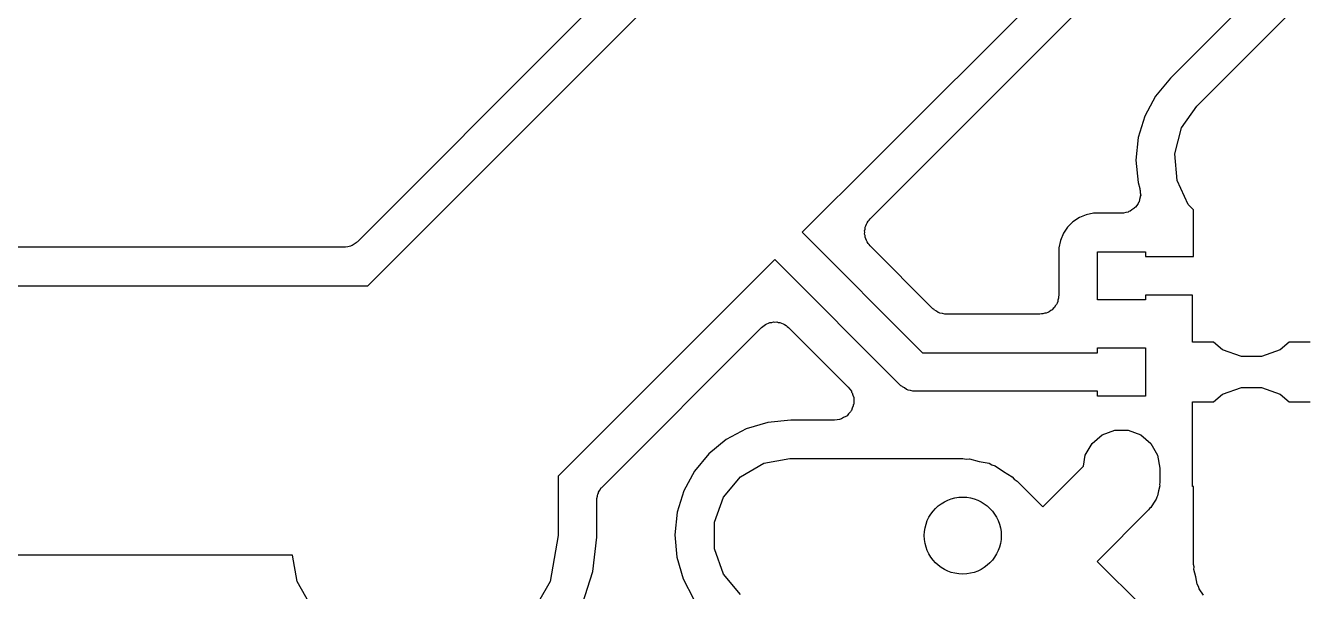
# Model space of a CAD drawing. Extents: x 69.6 to 139.6, y -158 to -61.
# Drawn here: x 97.03 to 103.68, y -146.89 to -143.95 of the extents above; entities that cross this region are included whole.
import ezdxf

# ---------------------------------------------------------------- set-up
doc = ezdxf.new("R2010")
doc.units = 0
doc.header["$MEASUREMENT"] = 0
doc.layers.add('BLACK', color=7, linetype='CONTINUOUS')

msp = doc.modelspace()

# ---------------------------------------------------------------- linework, layer by layer
at = {"layer": 'Black'}
for p, q in [((103.825, -142.265), (101.445, -144.645)), ((101.586, -144.786), (103.963, -142.41)), ((100.314, -143.514), (99.8636, -143.964)), ((103.673, -143.529), (102.979, -144.223)), ((103.117, -144.368), (103.912, -143.573)), ((98.8075, -145.302), (100.455, -143.655)), ((99.8636, -143.964), (98.754, -145.073)), ((99.8636, -143.964), (99.8636, -143.964)), ((99.8636, -143.964), (99.8636, -143.964)), ((99.8636, -143.964), (99.8636, -143.964)), ((99.8636, -143.964), (99.8636, -143.964)), ((102.979, -144.223), (102.902, -144.317)), ((102.902, -144.317), (102.847, -144.421)), ((103.037, -144.482), (103.117, -144.368)), ((102.847, -144.421), (102.812, -144.532)), ((103.002, -144.616), (103.037, -144.482)), ((102.812, -144.532), (102.8, -144.649)), ((103.014, -144.755), (103.002, -144.616)), ((101.445, -144.645), (101.066, -145.024)), ((101.445, -144.645), (101.445, -144.645)), ((102.8, -144.649), (102.811, -144.765)), ((101.419, -144.954), (101.586, -144.786)), ((102.811, -144.765), (102.821, -144.796)), ((102.821, -144.796), (102.821, -144.802)), ((102.821, -144.802), (102.823, -144.807)), ((102.823, -144.807), (102.823, -144.819)), ((103.072, -144.88), (103.014, -144.755)), ((102.812, -144.875), (102.804, -144.884)), ((102.813, -144.869), (102.812, -144.875)), ((102.817, -144.865), (102.813, -144.869)), ((102.819, -144.853), (102.817, -144.865)), ((102.823, -144.842), (102.819, -144.853)), ((102.823, -144.819), (102.825, -144.831)), ((102.825, -144.831), (102.823, -144.836)), ((102.823, -144.836), (102.823, -144.842)), ((103.1, -144.908), (103.072, -144.88)), ((102.506, -144.948), (102.473, -144.969)), ((102.542, -144.933), (102.506, -144.948)), ((102.58, -144.925), (102.542, -144.933)), ((102.725, -144.925), (102.58, -144.925)), ((102.731, -144.924), (102.725, -144.925)), ((102.736, -144.924), (102.731, -144.924)), ((102.748, -144.921), (102.736, -144.924)), ((102.759, -144.919), (102.748, -144.921)), ((102.764, -144.916), (102.759, -144.919)), ((102.77, -144.914), (102.764, -144.916)), ((102.779, -144.907), (102.77, -144.914)), ((102.789, -144.901), (102.779, -144.907)), ((102.793, -144.897), (102.789, -144.901)), ((102.798, -144.894), (102.793, -144.897)), ((102.804, -144.884), (102.798, -144.894)), ((103.1, -145.15), (103.1, -144.908)), ((101.39, -145.016), (101.393, -145.007)), ((101.393, -144.998), (101.397, -144.99)), ((101.393, -145.007), (101.393, -144.998)), ((101.397, -144.99), (101.399, -144.982)), ((101.399, -144.982), (101.404, -144.975)), ((101.404, -144.975), (101.408, -144.967)), ((101.408, -144.967), (101.414, -144.961)), ((101.414, -144.961), (101.419, -144.954)), ((102.445, -144.997), (102.423, -145.029)), ((102.473, -144.969), (102.445, -144.997)), ((98.7476, -145.079), (98.7363, -145.086)), ((98.7504, -145.076), (98.7476, -145.079)), ((98.754, -145.073), (98.7504, -145.076)), ((101.066, -145.024), (101.691, -145.65)), ((101.391, -145.024), (101.39, -145.016)), ((101.39, -145.033), (101.391, -145.024)), ((101.393, -145.041), (101.39, -145.033)), ((101.393, -145.05), (101.393, -145.041)), ((101.397, -145.058), (101.393, -145.05)), ((101.399, -145.067), (101.397, -145.058)), ((101.404, -145.074), (101.399, -145.067)), ((101.408, -145.082), (101.404, -145.074)), ((101.414, -145.088), (101.408, -145.082)), ((102.408, -145.066), (102.4, -145.104)), ((102.423, -145.029), (102.408, -145.066)), ((98.6833, -145.102), (96.5774, -145.102)), ((98.6876, -145.102), (98.6833, -145.102)), ((98.692, -145.102), (98.6876, -145.102)), ((98.7046, -145.099), (98.692, -145.102)), ((98.7175, -145.096), (98.7046, -145.099)), ((98.7213, -145.094), (98.7175, -145.096)), ((98.7255, -145.093), (98.7213, -145.094)), ((98.7363, -145.086), (98.7255, -145.093)), ((101.419, -145.095), (101.414, -145.088)), ((101.745, -145.421), (101.419, -145.095)), ((102.4, -145.104), (102.4, -145.153)), ((102.6, -145.375), (102.6, -145.125)), ((102.6, -145.125), (102.85, -145.125)), ((102.85, -145.125), (102.85, -145.15)), ((100.924, -145.166), (99.7975, -146.292)), ((101.579, -145.821), (100.924, -145.166)), ((102.4, -145.153), (102.4, -145.35)), ((102.85, -145.15), (103.1, -145.15)), ((96.5725, -145.302), (98.8075, -145.302)), ((102.377, -145.414), (102.37, -145.42)), ((102.381, -145.407), (102.377, -145.414)), ((102.387, -145.4), (102.381, -145.407)), ((102.39, -145.392), (102.387, -145.4)), ((102.394, -145.384), (102.39, -145.392)), ((102.395, -145.376), (102.394, -145.384)), ((102.398, -145.367), (102.395, -145.376)), ((102.4, -145.35), (102.398, -145.359)), ((102.398, -145.359), (102.398, -145.367)), ((102.85, -145.375), (102.6, -145.375)), ((103.095, -145.35), (102.85, -145.35)), ((102.85, -145.35), (102.85, -145.375)), ((103.095, -145.595), (103.095, -145.35)), ((101.749, -145.423), (101.745, -145.421)), ((101.751, -145.427), (101.749, -145.423)), ((101.763, -145.433), (101.751, -145.427)), ((101.773, -145.441), (101.763, -145.433)), ((101.778, -145.442), (101.773, -145.441)), ((101.781, -145.444), (101.778, -145.442)), ((101.794, -145.446), (101.781, -145.444)), ((101.807, -145.45), (101.794, -145.446)), ((101.811, -145.449), (101.807, -145.45)), ((101.816, -145.45), (101.811, -145.449)), ((102.3, -145.45), (101.816, -145.45)), ((102.309, -145.448), (102.3, -145.45)), ((102.317, -145.448), (102.309, -145.448)), ((102.326, -145.445), (102.317, -145.448)), ((102.334, -145.444), (102.326, -145.445)), ((102.342, -145.44), (102.334, -145.444)), ((102.35, -145.437), (102.342, -145.44)), ((102.357, -145.431), (102.35, -145.437)), ((102.364, -145.427), (102.357, -145.431)), ((102.37, -145.42), (102.364, -145.427)), ((100.027, -146.346), (100.854, -145.519)), ((100.854, -145.519), (100.861, -145.514)), ((100.861, -145.514), (100.867, -145.508)), ((100.867, -145.508), (100.875, -145.504)), ((100.875, -145.504), (100.882, -145.499)), ((100.882, -145.499), (100.89, -145.497)), ((100.89, -145.497), (100.898, -145.493)), ((100.898, -145.493), (100.907, -145.493)), ((100.907, -145.493), (100.916, -145.49)), ((100.916, -145.49), (100.924, -145.491)), ((100.924, -145.491), (100.933, -145.49)), ((100.933, -145.49), (100.941, -145.493)), ((100.941, -145.493), (100.95, -145.493)), ((100.95, -145.493), (100.958, -145.497)), ((100.958, -145.497), (100.967, -145.499)), ((100.967, -145.499), (100.974, -145.504)), ((100.974, -145.504), (100.982, -145.508)), ((100.982, -145.508), (100.988, -145.514)), ((100.988, -145.514), (100.995, -145.519)), ((100.995, -145.519), (101.305, -145.829)), ((103.203, -145.595), (103.095, -145.595)), ((103.25, -145.635), (103.203, -145.595)), ((103.597, -145.595), (103.55, -145.635)), ((103.705, -145.595), (103.597, -145.595)), ((101.691, -145.65), (102.6, -145.65)), ((102.6, -145.65), (102.6, -145.625)), ((102.6, -145.625), (102.85, -145.625)), ((102.85, -145.625), (102.85, -145.875)), ((103.348, -145.67), (103.25, -145.635)), ((103.452, -145.67), (103.348, -145.67)), ((103.55, -145.635), (103.452, -145.67)), ((101.305, -145.829), (101.313, -145.84)), ((101.313, -145.84), (101.321, -145.85)), ((101.321, -145.85), (101.322, -145.854)), ((101.322, -145.854), (101.325, -145.858)), ((101.325, -145.858), (101.328, -145.87)), ((101.328, -145.87), (101.333, -145.883)), ((101.583, -145.823), (101.579, -145.821)), ((101.586, -145.827), (101.583, -145.823)), ((101.597, -145.833), (101.586, -145.827)), ((101.608, -145.841), (101.597, -145.833)), ((101.612, -145.842), (101.608, -145.841)), ((101.616, -145.844), (101.612, -145.842)), ((101.629, -145.846), (101.616, -145.844)), ((101.641, -145.85), (101.629, -145.846)), ((101.646, -145.849), (101.641, -145.85)), ((101.65, -145.85), (101.646, -145.849)), ((102.6, -145.85), (101.65, -145.85)), ((102.6, -145.875), (102.6, -145.85)), ((102.85, -145.875), (102.6, -145.875)), ((103.203, -145.905), (103.25, -145.865)), ((103.25, -145.865), (103.348, -145.83)), ((103.348, -145.83), (103.452, -145.83)), ((103.452, -145.83), (103.55, -145.865)), ((103.55, -145.865), (103.597, -145.905)), ((101.325, -145.938), (101.321, -145.95)), ((101.331, -145.926), (101.325, -145.938)), ((101.333, -145.917), (101.331, -145.921)), ((101.331, -145.921), (101.331, -145.926)), ((101.333, -145.883), (101.333, -145.887)), ((101.333, -145.887), (101.334, -145.891)), ((101.334, -145.891), (101.333, -145.904)), ((101.333, -145.904), (101.333, -145.917)), ((103.095, -146.345), (103.095, -145.905)), ((103.095, -145.905), (103.203, -145.905)), ((103.597, -145.905), (103.705, -145.905)), ((100.886, -146.012), (100.774, -146.046)), ((101.007, -146), (100.886, -146.012)), ((101.234, -146), (101.007, -146)), ((101.247, -145.998), (101.234, -146)), ((101.26, -145.997), (101.247, -145.998)), ((101.264, -145.995), (101.26, -145.997)), ((101.269, -145.994), (101.264, -145.995)), ((101.28, -145.987), (101.269, -145.994)), ((101.292, -145.982), (101.28, -145.987)), ((101.295, -145.979), (101.292, -145.982)), ((101.299, -145.977), (101.295, -145.979)), ((101.307, -145.967), (101.299, -145.977)), ((101.316, -145.957), (101.307, -145.967)), ((101.318, -145.953), (101.316, -145.957)), ((101.321, -145.95), (101.318, -145.953)), ((100.774, -146.046), (100.671, -146.101)), ((102.572, -146.121), (102.625, -146.077)), ((102.625, -146.077), (102.69, -146.053)), ((102.69, -146.053), (102.76, -146.053)), ((102.76, -146.053), (102.825, -146.077)), ((102.825, -146.077), (102.878, -146.121)), ((100.671, -146.101), (100.58, -146.175)), ((102.537, -146.182), (102.572, -146.121)), ((102.878, -146.121), (102.913, -146.182)), ((100.58, -146.175), (100.505, -146.265)), ((100.866, -146.224), (101.002, -146.2)), ((101.002, -146.2), (101.9, -146.2)), ((101.9, -146.2), (101.917, -146.203)), ((101.917, -146.203), (101.935, -146.202)), ((101.935, -146.202), (101.985, -146.215)), ((102.527, -146.24), (102.537, -146.182)), ((102.913, -146.182), (102.925, -146.25)), ((100.505, -146.265), (100.45, -146.368)), ((100.745, -146.294), (100.866, -146.224)), ((101.985, -146.215), (102.037, -146.224)), ((102.037, -146.224), (102.052, -146.233)), ((102.052, -146.233), (102.069, -146.237)), ((102.069, -146.237), (102.112, -146.267)), ((102.112, -146.267), (102.157, -146.294)), ((102.316, -146.451), (102.527, -146.24)), ((102.925, -146.25), (102.925, -146.325)), ((99.7975, -146.292), (99.7975, -146.6)), ((100.024, -146.35), (100.027, -146.346)), ((100.656, -146.4), (100.745, -146.294)), ((102.157, -146.294), (102.168, -146.307)), ((102.168, -146.307), (102.183, -146.317)), ((102.183, -146.317), (102.316, -146.451)), ((102.924, -146.342), (102.917, -146.368)), ((102.925, -146.325), (102.923, -146.334)), ((102.923, -146.334), (102.924, -146.342)), ((103.1, -146.345), (103.095, -146.345)), ((103.1, -146.75), (103.1, -146.345)), ((99.9975, -146.417), (99.9983, -146.412)), ((99.9979, -146.408), (100.001, -146.395)), ((99.9983, -146.412), (99.9979, -146.408)), ((100.001, -146.395), (100.004, -146.383)), ((100.004, -146.383), (100.006, -146.379)), ((100.006, -146.379), (100.007, -146.374)), ((100.007, -146.374), (100.014, -146.364)), ((100.014, -146.364), (100.021, -146.352)), ((100.021, -146.352), (100.024, -146.35)), ((100.45, -146.368), (100.415, -146.479)), ((100.609, -146.531), (100.656, -146.4)), ((102.906, -146.41), (102.891, -146.431)), ((102.909, -146.401), (102.906, -146.41)), ((102.913, -146.393), (102.909, -146.401)), ((102.917, -146.368), (102.913, -146.393)), ((99.9975, -146.6), (99.9975, -146.417)), ((100.415, -146.479), (100.403, -146.596)), ((102.866, -146.466), (102.599, -146.734)), ((102.871, -146.459), (102.866, -146.466)), ((102.878, -146.454), (102.871, -146.459)), ((102.891, -146.431), (102.878, -146.454)), ((100.609, -146.669), (100.609, -146.531)), ((99.7975, -146.6), (99.7553, -146.839)), ((99.9774, -146.787), (99.9974, -146.608)), ((99.9974, -146.608), (99.9975, -146.6)), ((100.403, -146.596), (100.414, -146.712)), ((100.656, -146.8), (100.609, -146.669)), ((98.4156, -146.702), (96.8592, -146.702)), ((98.4397, -146.839), (98.4156, -146.702)), ((100.414, -146.712), (100.447, -146.825)), ((102.599, -146.734), (102.833, -146.967)), ((99.9243, -146.954), (99.9774, -146.787)), ((100.745, -146.906), (100.656, -146.8)), ((103.102, -146.763), (103.1, -146.75)), ((103.101, -146.776), (103.102, -146.763)), ((103.111, -146.814), (103.101, -146.776)), ((98.5613, -147.05), (98.4397, -146.839)), ((99.7553, -146.839), (99.6337, -147.05)), ((100.447, -146.825), (100.501, -146.928)), ((103.118, -146.853), (103.111, -146.814)), ((103.125, -146.864), (103.118, -146.853)), ((103.128, -146.877), (103.125, -146.864)), ((103.151, -146.909), (103.128, -146.877))]:
    msp.add_line(p, q, dxfattribs=at)
msp.add_circle((101.9, -146.6), 0.2, dxfattribs=at)

doc.saveas('drawing.dxf')
